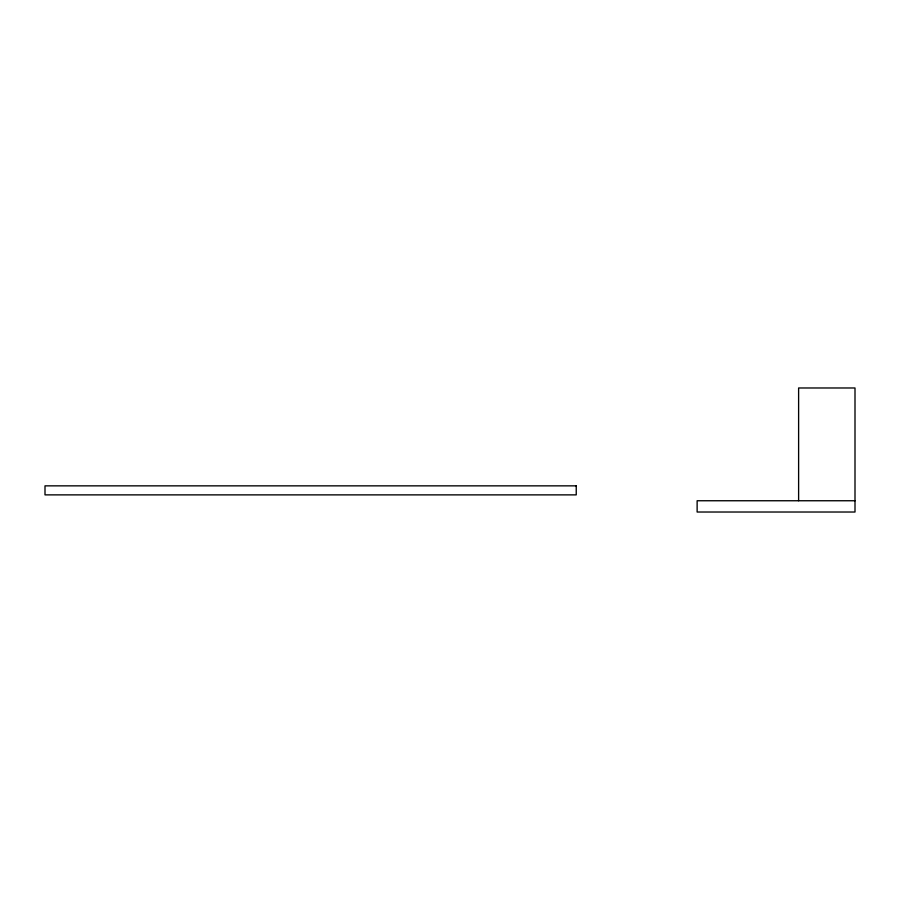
<?xml version="1.0" encoding="UTF-8"?>
<svg xmlns="http://www.w3.org/2000/svg" width="900" height="900" viewBox="0 0 900 900"><rect width="100%" height="100%" fill="white"/><g stroke="black" fill="none" stroke-linecap="round" stroke-linejoin="round"><path stroke-width="1.35" d="M855 500.749L697.129 500.749L697.129 512.021L855 512.021L855 387.979L798.615 387.979L798.615 500.749M576.236 485.854L45 485.854L45 494.876L576.236 494.876L576.236 485.854"/></g></svg>
